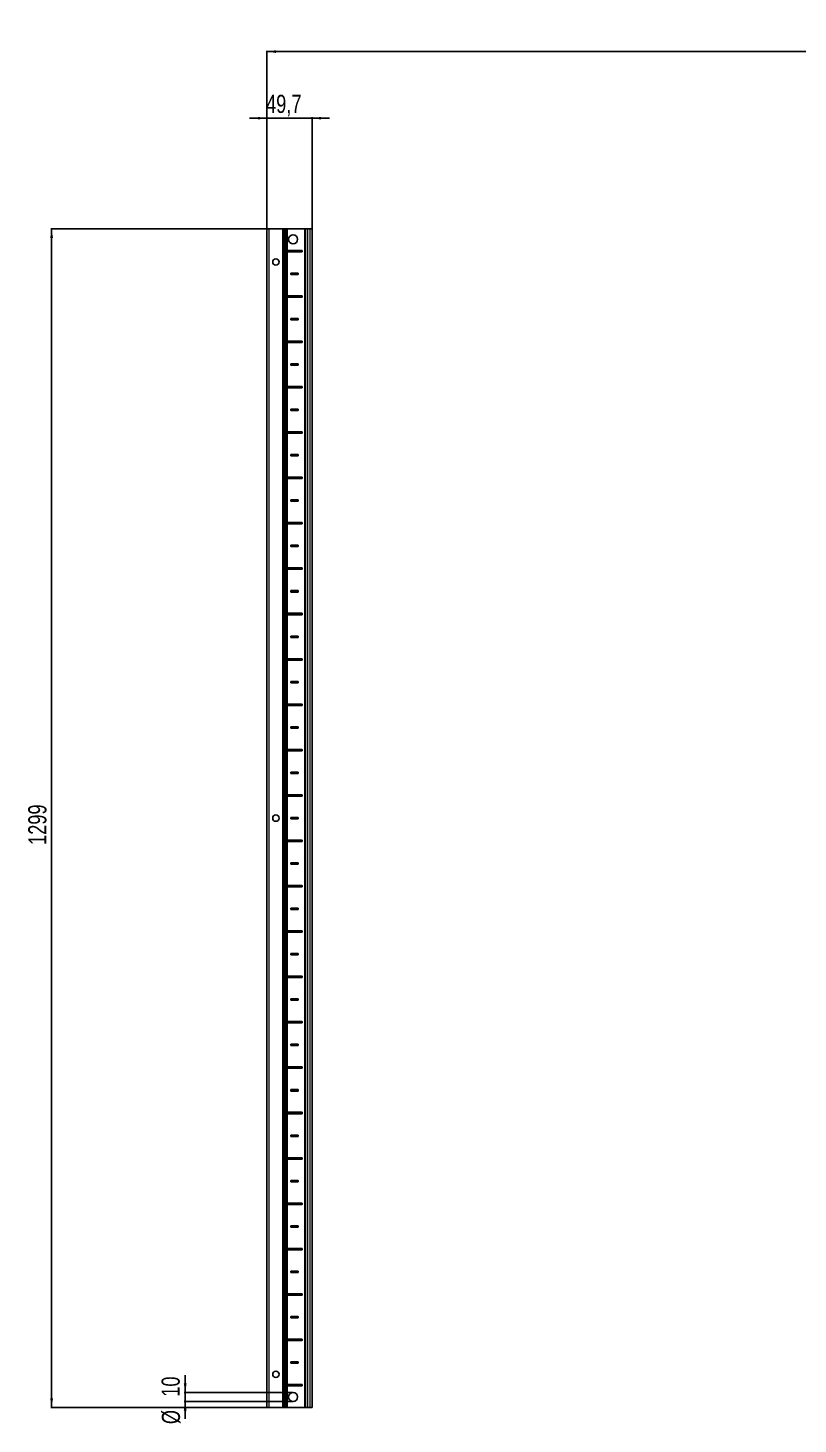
# Model space of a CAD drawing. Header units: millimetres. Extents: x -199 to 5688, y -2447 to 1507.
# Drawn here: x -199 to 649, y -870 to 669 of the extents above; entities that cross this region are included whole.
import ezdxf

# ---------------------------------------------------------------- set-up
doc = ezdxf.new("R2010")
doc.units = ezdxf.units.MM
doc.layers.add('FORMAT', color=7, linetype='Continuous')
doc.styles.add('SLDTEXTSTYLE0', font='TXT', dxfattribs={"width": 0.75})
doc.dimstyles.new('SLDDIMSTYLE0', dxfattribs={"dimtxt": 20, "dimasz": 10, "dimexe": 0, "dimexo": 0.0625, "dimgap": 5, "dimtad": 2, "dimdec": 1, "dimrnd": 1e-09, "dimzin": 12, "dimdsep": 46, "dimtxsty": 'SLDTEXTSTYLE0', "dimsah": 1, "dimcen": 0.09, "dimadec": 0, "dimazin": 3, "dimtfac": 1, "dimtofl": 0, "dimtmove": 0, "dimatfit": 3, "dimfxl": 0, "dimfrac": 2, "dimtolj": 1, "dimtzin": 12, "dimarcsym": 0})
doc.dimstyles.new('SLDDIMSTYLE1', dxfattribs={"dimtxt": 20, "dimasz": 10, "dimexe": 0, "dimexo": 0.0625, "dimgap": 5, "dimtad": 2, "dimdec": 1, "dimrnd": 1e-09, "dimzin": 12, "dimdsep": 46, "dimtxsty": 'SLDTEXTSTYLE0', "dimsah": 1, "dimcen": 0.09, "dimadec": 0, "dimazin": 3, "dimtfac": 1, "dimtmove": 0, "dimatfit": 0, "dimfxl": 0, "dimfrac": 2, "dimtolj": 1, "dimtzin": 12, "dimarcsym": 0})

# ---------------------------------------------------------------- blocks, each defined once
blk = doc.blocks.new('_D')
at = {"layer": 'FORMAT'}
for p, q in [((86.4, 447.2), (-174.2, 447.2)), ((-173.2, 447.2), (-173.2, -851.8)), ((86.4, -851.8), (-174.2, -851.8))]:
    blk.add_line(p, q, dxfattribs=at)
for points in [[(-173.2, 447.2), (-174.7, 437.2), (-171.6, 437.2)], [(-173.2, -851.8), (-171.6, -841.8), (-174.7, -841.8)]]:
    blk.add_solid(points, dxfattribs=at)
at = {"layer": 'FORMAT', "insert": (-198.9, -231.8), "char_height": 20, "attachment_point": 1, "rotation": 90, "style": 'SLDTEXTSTYLE0'}
blk.add_mtext('1299', dxfattribs=at)
blk = doc.blocks.new('_D_1')
at = {"layer": 'FORMAT'}
for p, q in [((64, 447.2), (64, 643.6)), ((64, 642.6), (1663.4, 642.6)), ((1663.4, 447.2), (1663.4, 643.6))]:
    blk.add_line(p, q, dxfattribs=at)
for points in [[(64, 642.6), (74, 641.1), (74, 644.2)], [(1663.4, 642.6), (1653.4, 644.2), (1653.4, 641.1)]]:
    blk.add_solid(points, dxfattribs=at)
at = {"layer": 'FORMAT', "insert": (823, 668.4), "char_height": 20, "attachment_point": 1, "style": 'SLDTEXTSTYLE0'}
blk.add_mtext('1599,4', dxfattribs=at)
blk = doc.blocks.new('_D_2')
at = {"layer": 'FORMAT'}
for p, q in [((64, 447.2), (64, 570.2)), ((113.7, 447.2), (113.7, 570.2)), ((64, 569.2), (44.7, 569.2)), ((113.7, 569.2), (64, 569.2)), ((113.7, 569.2), (132.9, 569.2))]:
    blk.add_line(p, q, dxfattribs=at)
for points in [[(64, 569.2), (54, 570.7), (54, 567.7)], [(113.7, 569.2), (123.7, 567.7), (123.7, 570.7)]]:
    blk.add_solid(points, dxfattribs=at)
at = {"layer": 'FORMAT', "insert": (63, 595), "char_height": 20, "attachment_point": 1, "style": 'SLDTEXTSTYLE0'}
blk.add_mtext('49,7', dxfattribs=at)
blk = doc.blocks.new('_D_3')
at = {"layer": 'FORMAT'}
for p, q in [((-26, -835.3), (-26, -816.1)), ((92.8, -835.3), (-27, -835.3)), ((92.8, -845.3), (-27, -845.3)), ((-26, -835.3), (-26, -845.3)), ((-26, -845.3), (-26, -864.5))]:
    blk.add_line(p, q, dxfattribs=at)
for points in [[(-26, -835.3), (-24.5, -825.3), (-27.6, -825.3)], [(-26, -845.3), (-27.6, -855.3), (-24.5, -855.3)]]:
    blk.add_solid(points, dxfattribs=at)
at = {"layer": 'FORMAT', "char_height": 20, "attachment_point": 1, "rotation": 90, "style": 'SLDTEXTSTYLE0'}
for s, insert in [('10', (-52.1, -840)), ('%%c', (-51.8, -870.2))]:
    blk.add_mtext(s, dxfattribs=dict(at, insert=insert))

msp = doc.modelspace()

# ---------------------------------------------------------------- linework, layer by layer
at = {"color": 7, "linetype": 'Continuous', "lineweight": 25}
for p, q in [((63.98, -851.79), (63.98, 447.21)), ((63.98, 447.21), (65.98, 447.21)), ((81.33, 447.21), (65.98, 447.21)), ((81.33, 447.21), (81.98, 447.21)), ((81.98, -851.79), (81.98, 447.21)), ((81.98, 447.21), (82.56, 447.21)), ((83.77, 447.21), (82.56, 447.21)), ((83.77, -851.79), (83.77, 447.21)), ((83.8, 447.21), (83.77, 447.21)), ((83.8, -851.79), (83.8, 447.21)), ((85.01, 447.21), (83.8, 447.21)), ((85.01, 447.21), (86.42, 447.21)), ((105.83, 447.21), (86.42, 447.21)), ((105.83, 447.21), (106.48, 447.21)), ((106.48, -851.79), (106.48, 447.21)), ((106.48, 447.21), (108.48, 447.21)), ((111.68, 447.21), (108.48, 447.21)), ((111.68, 447.21), (113.68, 447.21)), ((113.68, 447.21), (113.68, -851.79)), ((85.93, 423.35), (85.93, 422.06)), ((86.58, 422.71), (85.93, 423.35)), ((86.58, 422.71), (85.93, 422.06)), ((102.83, 423.46), (86.42, 423.46)), ((86.42, 421.96), (102.83, 421.96)), ((102.08, 422.71), (86.58, 422.71)), ((102.08, 422.71), (102.83, 423.46)), ((102.08, 422.71), (102.83, 421.96)), ((102.83, 421.96), (102.83, 423.46)), ((98.33, 398.46), (90.33, 398.46)), ((90.33, 398.46), (90.33, 396.96)), ((91.08, 397.71), (90.33, 398.46)), ((91.08, 397.71), (90.33, 396.96)), ((90.33, 396.96), (98.33, 396.96)), ((97.58, 397.71), (91.08, 397.71)), ((97.58, 397.71), (98.33, 398.46)), ((97.58, 397.71), (98.33, 396.96)), ((98.33, 396.96), (98.33, 398.46)), ((85.93, 373.35), (85.93, 372.06)), ((86.58, 372.71), (85.93, 373.35)), ((86.58, 372.71), (85.93, 372.06)), ((102.83, 373.46), (86.42, 373.46)), ((86.42, 371.96), (102.83, 371.96)), ((102.08, 372.71), (86.58, 372.71)), ((102.08, 372.71), (102.83, 373.46)), ((102.08, 372.71), (102.83, 371.96)), ((102.83, 371.96), (102.83, 373.46)), ((98.33, 348.46), (90.33, 348.46)), ((90.33, 348.46), (90.33, 346.96)), ((91.08, 347.71), (90.33, 348.46)), ((91.08, 347.71), (90.33, 346.96)), ((90.33, 346.96), (98.33, 346.96)), ((97.58, 347.71), (91.08, 347.71)), ((97.58, 347.71), (98.33, 348.46)), ((97.58, 347.71), (98.33, 346.96)), ((98.33, 346.96), (98.33, 348.46)), ((85.93, 323.35), (85.93, 322.06)), ((86.58, 322.71), (85.93, 323.35)), ((102.83, 323.46), (86.42, 323.46)), ((102.08, 322.71), (102.83, 323.46)), ((102.83, 321.96), (102.83, 323.46)), ((86.58, 322.71), (85.93, 322.06)), ((86.42, 321.96), (102.83, 321.96)), ((102.08, 322.71), (86.58, 322.71)), ((102.08, 322.71), (102.83, 321.96)), ((98.33, 298.46), (90.33, 298.46)), ((90.33, 298.46), (90.33, 296.96)), ((91.08, 297.71), (90.33, 298.46)), ((91.08, 297.71), (90.33, 296.96)), ((90.33, 296.96), (98.33, 296.96)), ((97.58, 297.71), (91.08, 297.71)), ((97.58, 297.71), (98.33, 298.46)), ((97.58, 297.71), (98.33, 296.96)), ((98.33, 296.96), (98.33, 298.46)), ((85.93, 273.35), (85.93, 272.06)), ((86.58, 272.71), (85.93, 273.35)), ((86.58, 272.71), (85.93, 272.06)), ((102.83, 273.46), (86.42, 273.46)), ((86.42, 271.96), (102.83, 271.96)), ((102.08, 272.71), (86.58, 272.71)), ((102.08, 272.71), (102.83, 273.46)), ((102.08, 272.71), (102.83, 271.96)), ((102.83, 271.96), (102.83, 273.46)), ((98.33, 248.46), (90.33, 248.46)), ((90.33, 248.46), (90.33, 246.96)), ((91.08, 247.71), (90.33, 248.46)), ((91.08, 247.71), (90.33, 246.96)), ((90.33, 246.96), (98.33, 246.96)), ((97.58, 247.71), (91.08, 247.71)), ((97.58, 247.71), (98.33, 248.46)), ((97.58, 247.71), (98.33, 246.96)), ((98.33, 246.96), (98.33, 248.46)), ((85.93, 223.35), (85.93, 222.06)), ((86.58, 222.71), (85.93, 223.35)), ((86.58, 222.71), (85.93, 222.06)), ((102.83, 223.46), (86.42, 223.46)), ((86.42, 221.96), (102.83, 221.96)), ((102.08, 222.71), (86.58, 222.71)), ((102.08, 222.71), (102.83, 223.46)), ((102.08, 222.71), (102.83, 221.96)), ((102.83, 221.96), (102.83, 223.46)), ((98.33, 198.46), (90.33, 198.46)), ((90.33, 198.46), (90.33, 196.96)), ((91.08, 197.71), (90.33, 198.46)), ((91.08, 197.71), (90.33, 196.96)), ((90.33, 196.96), (98.33, 196.96)), ((97.58, 197.71), (91.08, 197.71)), ((97.58, 197.71), (98.33, 198.46)), ((97.58, 197.71), (98.33, 196.96)), ((98.33, 196.96), (98.33, 198.46)), ((85.93, 173.35), (85.93, 172.06)), ((86.58, 172.71), (85.93, 173.35)), ((86.58, 172.71), (85.93, 172.06)), ((102.83, 173.46), (86.42, 173.46)), ((86.42, 171.96), (102.83, 171.96)), ((102.08, 172.71), (86.58, 172.71)), ((102.08, 172.71), (102.83, 173.46)), ((102.08, 172.71), (102.83, 171.96)), ((102.83, 171.96), (102.83, 173.46)), ((98.33, 148.46), (90.33, 148.46)), ((90.33, 148.46), (90.33, 146.96)), ((91.08, 147.71), (90.33, 148.46)), ((91.08, 147.71), (90.33, 146.96)), ((90.33, 146.96), (98.33, 146.96)), ((97.58, 147.71), (91.08, 147.71)), ((97.58, 147.71), (98.33, 148.46)), ((97.58, 147.71), (98.33, 146.96)), ((98.33, 146.96), (98.33, 148.46)), ((85.93, 123.35), (85.93, 122.06)), ((86.58, 122.71), (85.93, 123.35)), ((102.83, 123.46), (86.42, 123.46)), ((102.08, 122.71), (102.83, 123.46)), ((102.83, 121.96), (102.83, 123.46)), ((86.58, 122.71), (85.93, 122.06)), ((86.42, 121.96), (102.83, 121.96)), ((102.08, 122.71), (86.58, 122.71)), ((102.08, 122.71), (102.83, 121.96)), ((98.33, 98.46), (90.33, 98.46)), ((90.33, 98.46), (90.33, 96.96)), ((91.08, 97.71), (90.33, 98.46)), ((91.08, 97.71), (90.33, 96.96)), ((90.33, 96.96), (98.33, 96.96)), ((97.58, 97.71), (91.08, 97.71)), ((97.58, 97.71), (98.33, 98.46)), ((97.58, 97.71), (98.33, 96.96)), ((98.33, 96.96), (98.33, 98.46)), ((85.93, 73.35), (85.93, 72.06)), ((86.58, 72.71), (85.93, 73.35)), ((86.58, 72.71), (85.93, 72.06)), ((102.83, 73.46), (86.42, 73.46)), ((86.42, 71.96), (102.83, 71.96)), ((102.08, 72.71), (86.58, 72.71)), ((102.08, 72.71), (102.83, 73.46)), ((102.08, 72.71), (102.83, 71.96)), ((102.83, 71.96), (102.83, 73.46)), ((98.33, 48.46), (90.33, 48.46)), ((90.33, 48.46), (90.33, 46.96)), ((91.08, 47.71), (90.33, 48.46)), ((91.08, 47.71), (90.33, 46.96)), ((90.33, 46.96), (98.33, 46.96)), ((97.58, 47.71), (91.08, 47.71)), ((97.58, 47.71), (98.33, 48.46)), ((97.58, 47.71), (98.33, 46.96)), ((98.33, 46.96), (98.33, 48.46)), ((85.93, 23.35), (85.93, 22.06)), ((86.58, 22.71), (85.93, 23.35)), ((86.58, 22.71), (85.93, 22.06)), ((102.83, 23.46), (86.42, 23.46)), ((86.42, 21.96), (102.83, 21.96)), ((102.08, 22.71), (86.58, 22.71)), ((102.08, 22.71), (102.83, 23.46)), ((102.08, 22.71), (102.83, 21.96)), ((102.83, 21.96), (102.83, 23.46)), ((98.33, -1.54), (90.33, -1.54)), ((90.33, -1.54), (90.33, -3.04)), ((91.08, -2.29), (90.33, -1.54)), ((91.08, -2.29), (90.33, -3.04)), ((90.33, -3.04), (98.33, -3.04)), ((97.58, -2.29), (91.08, -2.29)), ((97.58, -2.29), (98.33, -1.54)), ((97.58, -2.29), (98.33, -3.04)), ((98.33, -3.04), (98.33, -1.54)), ((85.93, -26.65), (85.93, -27.94)), ((86.58, -27.29), (85.93, -26.65)), ((86.58, -27.29), (85.93, -27.94)), ((102.83, -26.54), (86.42, -26.54)), ((86.42, -28.04), (102.83, -28.04)), ((102.08, -27.29), (86.58, -27.29)), ((102.08, -27.29), (102.83, -26.54)), ((102.08, -27.29), (102.83, -28.04)), ((102.83, -28.04), (102.83, -26.54)), ((98.33, -51.54), (90.33, -51.54)), ((90.33, -51.54), (90.33, -53.04)), ((91.08, -52.29), (90.33, -51.54)), ((91.08, -52.29), (90.33, -53.04)), ((90.33, -53.04), (98.33, -53.04)), ((97.58, -52.29), (91.08, -52.29)), ((97.58, -52.29), (98.33, -51.54)), ((97.58, -52.29), (98.33, -53.04)), ((98.33, -53.04), (98.33, -51.54)), ((85.93, -76.65), (85.93, -77.94)), ((86.58, -77.29), (85.93, -76.65)), ((102.83, -76.54), (86.42, -76.54)), ((102.08, -77.29), (102.83, -76.54)), ((102.83, -78.04), (102.83, -76.54)), ((86.58, -77.29), (85.93, -77.94)), ((86.42, -78.04), (102.83, -78.04)), ((102.08, -77.29), (86.58, -77.29)), ((102.08, -77.29), (102.83, -78.04)), ((98.33, -101.54), (90.33, -101.54)), ((90.33, -101.54), (90.33, -103.04)), ((91.08, -102.29), (90.33, -101.54)), ((91.08, -102.29), (90.33, -103.04)), ((90.33, -103.04), (98.33, -103.04)), ((97.58, -102.29), (91.08, -102.29)), ((97.58, -102.29), (98.33, -101.54)), ((97.58, -102.29), (98.33, -103.04)), ((98.33, -103.04), (98.33, -101.54)), ((85.93, -126.65), (85.93, -127.94)), ((86.58, -127.29), (85.93, -126.65)), ((86.58, -127.29), (85.93, -127.94)), ((102.83, -126.54), (86.42, -126.54)), ((86.42, -128.04), (102.83, -128.04)), ((102.08, -127.29), (86.58, -127.29)), ((102.08, -127.29), (102.83, -126.54)), ((102.08, -127.29), (102.83, -128.04)), ((102.83, -128.04), (102.83, -126.54)), ((98.33, -151.54), (90.33, -151.54)), ((90.33, -151.54), (90.33, -153.04)), ((91.08, -152.29), (90.33, -151.54)), ((91.08, -152.29), (90.33, -153.04)), ((90.33, -153.04), (98.33, -153.04)), ((97.58, -152.29), (91.08, -152.29)), ((97.58, -152.29), (98.33, -151.54)), ((97.58, -152.29), (98.33, -153.04)), ((98.33, -153.04), (98.33, -151.54)), ((85.93, -176.65), (85.93, -177.94)), ((86.58, -177.29), (85.93, -176.65)), ((86.58, -177.29), (85.93, -177.94)), ((102.83, -176.54), (86.42, -176.54)), ((86.42, -178.04), (102.83, -178.04)), ((102.08, -177.29), (86.58, -177.29)), ((102.08, -177.29), (102.83, -176.54)), ((102.08, -177.29), (102.83, -178.04)), ((102.83, -178.04), (102.83, -176.54)), ((98.33, -201.54), (90.33, -201.54)), ((90.33, -201.54), (90.33, -203.04)), ((91.08, -202.29), (90.33, -201.54)), ((91.08, -202.29), (90.33, -203.04)), ((90.33, -203.04), (98.33, -203.04)), ((97.58, -202.29), (91.08, -202.29)), ((97.58, -202.29), (98.33, -201.54)), ((97.58, -202.29), (98.33, -203.04)), ((98.33, -203.04), (98.33, -201.54)), ((85.93, -226.65), (85.93, -227.94)), ((86.58, -227.29), (85.93, -226.65)), ((86.58, -227.29), (85.93, -227.94)), ((102.83, -226.54), (86.42, -226.54)), ((86.42, -228.04), (102.83, -228.04)), ((102.08, -227.29), (86.58, -227.29)), ((102.08, -227.29), (102.83, -226.54)), ((102.08, -227.29), (102.83, -228.04)), ((102.83, -228.04), (102.83, -226.54)), ((98.33, -251.54), (90.33, -251.54)), ((90.33, -251.54), (90.33, -253.04)), ((91.08, -252.29), (90.33, -251.54)), ((91.08, -252.29), (90.33, -253.04)), ((90.33, -253.04), (98.33, -253.04)), ((97.58, -252.29), (91.08, -252.29)), ((97.58, -252.29), (98.33, -251.54)), ((97.58, -252.29), (98.33, -253.04)), ((98.33, -253.04), (98.33, -251.54)), ((85.93, -276.65), (85.93, -277.94)), ((86.58, -277.29), (85.93, -276.65)), ((102.83, -276.54), (86.42, -276.54)), ((102.08, -277.29), (102.83, -276.54)), ((102.83, -278.04), (102.83, -276.54)), ((86.58, -277.29), (85.93, -277.94)), ((86.42, -278.04), (102.83, -278.04)), ((102.08, -277.29), (86.58, -277.29)), ((102.08, -277.29), (102.83, -278.04)), ((98.33, -301.54), (90.33, -301.54)), ((90.33, -301.54), (90.33, -303.04)), ((91.08, -302.29), (90.33, -301.54)), ((91.08, -302.29), (90.33, -303.04)), ((90.33, -303.04), (98.33, -303.04)), ((97.58, -302.29), (91.08, -302.29)), ((97.58, -302.29), (98.33, -301.54)), ((97.58, -302.29), (98.33, -303.04)), ((98.33, -303.04), (98.33, -301.54)), ((85.93, -326.65), (85.93, -327.94)), ((86.58, -327.29), (85.93, -326.65)), ((86.58, -327.29), (85.93, -327.94)), ((102.83, -326.54), (86.42, -326.54)), ((86.42, -328.04), (102.83, -328.04)), ((102.08, -327.29), (86.58, -327.29)), ((102.08, -327.29), (102.83, -326.54)), ((102.08, -327.29), (102.83, -328.04)), ((102.83, -328.04), (102.83, -326.54)), ((98.33, -351.54), (90.33, -351.54)), ((90.33, -351.54), (90.33, -353.04)), ((91.08, -352.29), (90.33, -351.54)), ((91.08, -352.29), (90.33, -353.04)), ((90.33, -353.04), (98.33, -353.04)), ((97.58, -352.29), (91.08, -352.29)), ((97.58, -352.29), (98.33, -351.54)), ((97.58, -352.29), (98.33, -353.04)), ((98.33, -353.04), (98.33, -351.54)), ((85.93, -376.65), (85.93, -377.94)), ((86.58, -377.29), (85.93, -376.65)), ((86.58, -377.29), (85.93, -377.94)), ((102.83, -376.54), (86.42, -376.54)), ((86.42, -378.04), (102.83, -378.04)), ((102.08, -377.29), (86.58, -377.29)), ((102.08, -377.29), (102.83, -376.54)), ((102.08, -377.29), (102.83, -378.04)), ((102.83, -378.04), (102.83, -376.54)), ((98.33, -401.54), (90.33, -401.54)), ((90.33, -401.54), (90.33, -403.04)), ((91.08, -402.29), (90.33, -401.54)), ((91.08, -402.29), (90.33, -403.04)), ((90.33, -403.04), (98.33, -403.04)), ((97.58, -402.29), (91.08, -402.29)), ((97.58, -402.29), (98.33, -401.54)), ((97.58, -402.29), (98.33, -403.04)), ((98.33, -403.04), (98.33, -401.54)), ((85.93, -426.65), (85.93, -427.94)), ((86.58, -427.29), (85.93, -426.65)), ((86.58, -427.29), (85.93, -427.94)), ((102.83, -426.54), (86.42, -426.54)), ((86.42, -428.04), (102.83, -428.04)), ((102.08, -427.29), (86.58, -427.29)), ((102.08, -427.29), (102.83, -426.54)), ((102.08, -427.29), (102.83, -428.04)), ((102.83, -428.04), (102.83, -426.54)), ((98.33, -451.54), (90.33, -451.54)), ((90.33, -451.54), (90.33, -453.04)), ((91.08, -452.29), (90.33, -451.54)), ((91.08, -452.29), (90.33, -453.04)), ((90.33, -453.04), (98.33, -453.04)), ((97.58, -452.29), (91.08, -452.29)), ((97.58, -452.29), (98.33, -451.54)), ((97.58, -452.29), (98.33, -453.04)), ((98.33, -453.04), (98.33, -451.54)), ((85.93, -476.65), (85.93, -477.94)), ((86.58, -477.29), (85.93, -476.65)), ((102.83, -476.54), (86.42, -476.54)), ((102.08, -477.29), (102.83, -476.54)), ((102.83, -478.04), (102.83, -476.54)), ((86.58, -477.29), (85.93, -477.94)), ((86.42, -478.04), (102.83, -478.04)), ((102.08, -477.29), (86.58, -477.29)), ((102.08, -477.29), (102.83, -478.04)), ((98.33, -501.54), (90.33, -501.54)), ((90.33, -501.54), (90.33, -503.04)), ((91.08, -502.29), (90.33, -501.54)), ((91.08, -502.29), (90.33, -503.04)), ((90.33, -503.04), (98.33, -503.04)), ((97.58, -502.29), (91.08, -502.29)), ((97.58, -502.29), (98.33, -501.54)), ((97.58, -502.29), (98.33, -503.04)), ((98.33, -503.04), (98.33, -501.54)), ((85.93, -526.65), (85.93, -527.94)), ((86.58, -527.29), (85.93, -526.65)), ((86.58, -527.29), (85.93, -527.94)), ((102.83, -526.54), (86.42, -526.54)), ((86.42, -528.04), (102.83, -528.04)), ((102.08, -527.29), (86.58, -527.29)), ((102.08, -527.29), (102.83, -526.54)), ((102.08, -527.29), (102.83, -528.04)), ((102.83, -528.04), (102.83, -526.54)), ((98.33, -551.54), (90.33, -551.54)), ((90.33, -551.54), (90.33, -553.04)), ((91.08, -552.29), (90.33, -551.54)), ((91.08, -552.29), (90.33, -553.04)), ((90.33, -553.04), (98.33, -553.04)), ((97.58, -552.29), (91.08, -552.29)), ((97.58, -552.29), (98.33, -551.54)), ((97.58, -552.29), (98.33, -553.04)), ((98.33, -553.04), (98.33, -551.54)), ((85.93, -576.65), (85.93, -577.94)), ((86.58, -577.29), (85.93, -576.65)), ((86.58, -577.29), (85.93, -577.94)), ((102.83, -576.54), (86.42, -576.54)), ((86.42, -578.04), (102.83, -578.04)), ((102.08, -577.29), (86.58, -577.29)), ((102.08, -577.29), (102.83, -576.54)), ((102.08, -577.29), (102.83, -578.04)), ((102.83, -578.04), (102.83, -576.54)), ((98.33, -601.54), (90.33, -601.54)), ((90.33, -601.54), (90.33, -603.04)), ((91.08, -602.29), (90.33, -601.54)), ((91.08, -602.29), (90.33, -603.04)), ((90.33, -603.04), (98.33, -603.04)), ((97.58, -602.29), (91.08, -602.29)), ((97.58, -602.29), (98.33, -601.54)), ((97.58, -602.29), (98.33, -603.04)), ((98.33, -603.04), (98.33, -601.54)), ((85.93, -626.65), (85.93, -627.94)), ((86.58, -627.29), (85.93, -626.65)), ((86.58, -627.29), (85.93, -627.94)), ((102.83, -626.54), (86.42, -626.54)), ((86.42, -628.04), (102.83, -628.04)), ((102.08, -627.29), (86.58, -627.29)), ((102.08, -627.29), (102.83, -626.54)), ((102.08, -627.29), (102.83, -628.04)), ((102.83, -628.04), (102.83, -626.54)), ((98.33, -651.54), (90.33, -651.54)), ((90.33, -651.54), (90.33, -653.04)), ((91.08, -652.29), (90.33, -651.54)), ((91.08, -652.29), (90.33, -653.04)), ((90.33, -653.04), (98.33, -653.04)), ((97.58, -652.29), (91.08, -652.29)), ((97.58, -652.29), (98.33, -651.54)), ((97.58, -652.29), (98.33, -653.04)), ((98.33, -653.04), (98.33, -651.54)), ((85.93, -676.65), (85.93, -677.94)), ((86.58, -677.29), (85.93, -676.65)), ((102.83, -676.54), (86.42, -676.54)), ((102.08, -677.29), (102.83, -676.54)), ((102.83, -678.04), (102.83, -676.54)), ((86.58, -677.29), (85.93, -677.94)), ((86.42, -678.04), (102.83, -678.04)), ((102.08, -677.29), (86.58, -677.29)), ((102.08, -677.29), (102.83, -678.04)), ((98.33, -701.54), (90.33, -701.54)), ((90.33, -701.54), (90.33, -703.04)), ((91.08, -702.29), (90.33, -701.54)), ((91.08, -702.29), (90.33, -703.04)), ((90.33, -703.04), (98.33, -703.04)), ((97.58, -702.29), (91.08, -702.29)), ((97.58, -702.29), (98.33, -701.54)), ((97.58, -702.29), (98.33, -703.04)), ((98.33, -703.04), (98.33, -701.54)), ((85.93, -726.65), (85.93, -727.94)), ((86.58, -727.29), (85.93, -726.65)), ((86.58, -727.29), (85.93, -727.94)), ((102.83, -726.54), (86.42, -726.54)), ((86.42, -728.04), (102.83, -728.04)), ((102.08, -727.29), (86.58, -727.29)), ((102.08, -727.29), (102.83, -726.54)), ((102.08, -727.29), (102.83, -728.04)), ((102.83, -728.04), (102.83, -726.54)), ((98.33, -751.54), (90.33, -751.54)), ((90.33, -751.54), (90.33, -753.04)), ((91.08, -752.29), (90.33, -751.54)), ((91.08, -752.29), (90.33, -753.04)), ((90.33, -753.04), (98.33, -753.04)), ((97.58, -752.29), (91.08, -752.29)), ((97.58, -752.29), (98.33, -751.54)), ((97.58, -752.29), (98.33, -753.04)), ((98.33, -753.04), (98.33, -751.54)), ((85.93, -776.65), (85.93, -777.94)), ((86.58, -777.29), (85.93, -776.65)), ((86.58, -777.29), (85.93, -777.94)), ((102.83, -776.54), (86.42, -776.54)), ((86.42, -778.04), (102.83, -778.04)), ((102.08, -777.29), (86.58, -777.29)), ((102.08, -777.29), (102.83, -776.54)), ((102.08, -777.29), (102.83, -778.04)), ((102.83, -778.04), (102.83, -776.54)), ((98.33, -801.54), (90.33, -801.54)), ((90.33, -801.54), (90.33, -803.04)), ((91.08, -802.29), (90.33, -801.54)), ((91.08, -802.29), (90.33, -803.04)), ((90.33, -803.04), (98.33, -803.04)), ((97.58, -802.29), (91.08, -802.29)), ((97.58, -802.29), (98.33, -801.54)), ((97.58, -802.29), (98.33, -803.04)), ((98.33, -803.04), (98.33, -801.54)), ((85.93, -826.65), (85.93, -827.94)), ((86.58, -827.29), (85.93, -826.65)), ((86.58, -827.29), (85.93, -827.94)), ((102.83, -826.54), (86.42, -826.54)), ((86.42, -828.04), (102.83, -828.04)), ((102.08, -827.29), (86.58, -827.29)), ((102.08, -827.29), (102.83, -826.54)), ((102.08, -827.29), (102.83, -828.04)), ((102.83, -828.04), (102.83, -826.54)), ((65.98, -851.79), (63.98, -851.79)), ((81.33, -851.79), (65.98, -851.79)), ((81.98, -851.79), (81.33, -851.79)), ((82.56, -851.79), (81.98, -851.79)), ((83.77, -851.79), (82.56, -851.79)), ((83.8, -851.79), (83.77, -851.79)), ((85.01, -851.79), (83.8, -851.79)), ((86.42, -851.79), (85.01, -851.79)), ((105.83, -851.79), (86.42, -851.79)), ((106.48, -851.79), (105.83, -851.79)), ((108.48, -851.79), (106.48, -851.79)), ((111.68, -851.79), (108.48, -851.79)), ((113.68, -851.79), (111.68, -851.79))]:
    msp.add_line(p, q, dxfattribs=at)
at = {"color": 8, "linetype": 'Continuous', "lineweight": 18}
for p, q in [((65.98, 447.21), (65.98, -851.79)), ((81.33, -851.79), (81.33, 447.21)), ((82.56, 447.21), (82.56, -851.79)), ((85.01, -851.79), (85.01, 447.21)), ((86.42, 447.21), (86.42, 423.46)), ((105.83, -851.79), (105.83, 447.21)), ((108.48, 447.21), (108.48, -851.79)), ((111.68, -851.79), (111.68, 447.21)), ((86.42, 421.96), (86.42, 373.46)), ((86.42, 371.96), (86.42, 323.46)), ((86.42, 321.96), (86.42, 273.46)), ((86.42, 271.96), (86.42, 223.46)), ((86.42, 221.96), (86.42, 173.46)), ((86.42, 171.96), (86.42, 123.46)), ((86.42, 121.96), (86.42, 73.46)), ((86.42, 71.96), (86.42, 23.46)), ((86.42, 21.96), (86.42, -26.54)), ((86.42, -28.04), (86.42, -76.54)), ((86.42, -78.04), (86.42, -126.54)), ((86.42, -128.04), (86.42, -176.54)), ((86.42, -178.04), (86.42, -226.54)), ((86.42, -228.04), (86.42, -276.54)), ((86.42, -278.04), (86.42, -326.54)), ((86.42, -328.04), (86.42, -376.54)), ((86.42, -378.04), (86.42, -426.54)), ((86.42, -428.04), (86.42, -476.54)), ((86.42, -478.04), (86.42, -526.54)), ((86.42, -528.04), (86.42, -576.54)), ((86.42, -578.04), (86.42, -626.54)), ((86.42, -628.04), (86.42, -676.54)), ((86.42, -678.04), (86.42, -726.54)), ((86.42, -728.04), (86.42, -776.54)), ((86.42, -778.04), (86.42, -826.54)), ((86.42, -828.04), (86.42, -851.79))]:
    msp.add_line(p, q, dxfattribs=at)
at = {"color": 7, "linetype": 'Continuous', "lineweight": 25}
for centre, radius in [((92.83, 435.71), 5), ((73.83, 410.71), 3.5), ((73.83, -202.29), 3.5), ((73.83, -815.29), 3.5), ((92.83, -840.29), 5)]:
    msp.add_circle(centre, radius, dxfattribs=at)
for centre, start_param, end_param in [((86.42, 419.99), 0, 0.2482694), ((86.42, 425.42), 2.8933233, 3.1415927), ((86.42, 369.99), 0, 0.2482694), ((86.42, 375.42), 2.8933233, 3.1415927), ((86.42, 319.99), 0, 0.2482694), ((86.42, 325.42), 2.8933233, 3.1415927), ((86.42, 269.99), 0, 0.2482694), ((86.42, 275.42), 2.8933233, 3.1415927), ((86.42, 219.99), 0, 0.2482694), ((86.42, 225.42), 2.8933233, 3.1415927), ((86.42, 169.99), 0, 0.2482694), ((86.42, 175.42), 2.8933233, 3.1415927), ((86.42, 119.99), 0, 0.2482694), ((86.42, 125.42), 2.8933233, 3.1415927), ((86.42, 69.99), 0, 0.2482694), ((86.42, 75.42), 2.8933233, 3.1415927), ((86.42, 19.99), 0, 0.2482694), ((86.42, 25.42), 2.8933233, 3.1415927), ((86.42, -30.01), 0, 0.2482694), ((86.42, -24.58), 2.8933233, 3.1415927), ((86.42, -80.01), 0, 0.2482694), ((86.42, -74.58), 2.8933233, 3.1415927), ((86.42, -130.01), 0, 0.2482694), ((86.42, -124.58), 2.8933233, 3.1415927), ((86.42, -180.01), 0, 0.2482694), ((86.42, -174.58), 2.8933233, 3.1415927), ((86.42, -230.01), 0, 0.2482694), ((86.42, -224.58), 2.8933233, 3.1415927), ((86.42, -280.01), 0, 0.2482694), ((86.42, -274.58), 2.8933233, 3.1415927), ((86.42, -330.01), 0, 0.2482694), ((86.42, -324.58), 2.8933233, 3.1415927), ((86.42, -380.01), 0, 0.2482694), ((86.42, -374.58), 2.8933233, 3.1415927), ((86.42, -430.01), 0, 0.2482694), ((86.42, -424.58), 2.8933233, 3.1415927), ((86.42, -480.01), 0, 0.2482694), ((86.42, -474.58), 2.8933233, 3.1415927), ((86.42, -530.01), 0, 0.2482694), ((86.42, -524.58), 2.8933233, 3.1415927), ((86.42, -580.01), 0, 0.2482694), ((86.42, -574.58), 2.8933233, 3.1415927), ((86.42, -630.01), 0, 0.2482694), ((86.42, -624.58), 2.8933233, 3.1415927), ((86.42, -680.01), 0, 0.2482694), ((86.42, -674.58), 2.8933233, 3.1415927), ((86.42, -730.01), 0, 0.2482694), ((86.42, -724.58), 2.8933233, 3.1415927), ((86.42, -780.01), 0, 0.2482694), ((86.42, -774.58), 2.8933233, 3.1415927), ((86.42, -830.01), 0, 0.2482694), ((86.42, -824.58), 2.8933233, 3.1415927)]:
    msp.add_ellipse(centre, major_axis=(0, 3.46), ratio=0.5773503, start_param=start_param, end_param=end_param, dxfattribs=at)

# ---------------------------------------------------------------- dimensions: what is measured, and where the dimension line sits
at = {"layer": 'FORMAT'}
for base, p1, p2, angle, picture, middle in [((1663.38, 642.62), (63.98, 447.21), (1663.38, 447.21), 0, '_D_1', (863.68, 642.62)), ((-173.15, -851.79), (86.42, 447.21), (86.42, -851.79), 90, '_D', (-173.15, -202.29))]:
    dim = msp.add_linear_dim(base=base, p1=p1, p2=p2, angle=angle, dimstyle='SLDDIMSTYLE0', dxfattribs=at)
    dim.commit()
    dim.dimension.update_dxf_attribs({"geometry": picture, "text_midpoint": middle, "dimtype": 160})
dim = msp.add_linear_dim(base=(63.98, 569.21), p1=(113.68, 447.21), p2=(63.98, 447.21), dimstyle='SLDDIMSTYLE1', dxfattribs=at)
dim.commit()
dim.dimension.update_dxf_attribs({"geometry": '_D_2', "text_midpoint": (88.83, 569.21), "dimtype": 160})
dim = msp.add_linear_dim(base=(-26.02, -845.29), p1=(92.83, -835.29), p2=(92.83, -845.29), angle=90, text='%%c<>', dimstyle='SLDDIMSTYLE1', dxfattribs=at)
dim.commit()
dim.dimension.update_dxf_attribs({"geometry": '_D_3', "text_midpoint": (-26.02, -840.29), "dimtype": 160})

doc.saveas('drawing.dxf')
